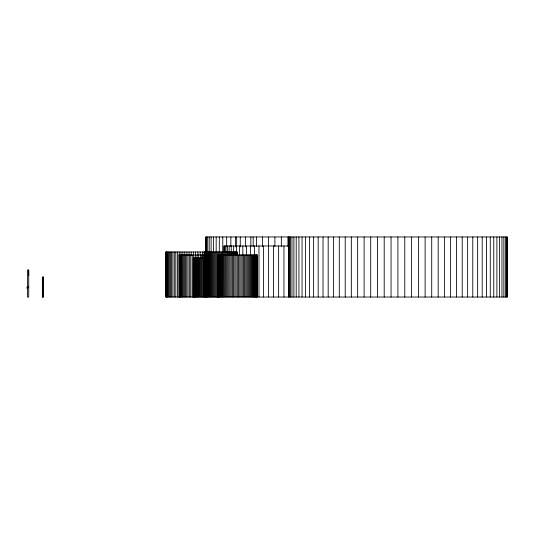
<?xml version="1.0" encoding="UTF-8"?>
<svg xmlns="http://www.w3.org/2000/svg" width="534" height="534" viewBox="0 0 534 534"><rect width="100%" height="100%" fill="white"/><g stroke="black" fill="none" stroke-linecap="round" stroke-linejoin="round"><path stroke-width="0.8" d="M28.723 275.764L28.723 270.504M42.84 277.54L42.84 297.037L42.84 277.513L43.341 277.513M43.094 297.037L43.094 277.513M26.834 287.853L27.374 287.713L27 288.04M288.64 245.974L223.873 245.974L223.893 252.382M204.255 254.985L178.983 254.985L179.037 297.037M217.532 254.985L257.081 254.985L257.081 297.037L257.041 254.985M204.635 257.989L193.281 257.989L193.288 297.037L193.355 257.989M42.34 277.266L42.84 277.266M42.34 277.64L42.84 277.64M42.967 280.303L42.967 285.81M27.474 287.025L28.723 287.025M27.534 287.245L27.327 287.245A1.041 1.041 0 0 0 27.408 288.026L27.534 288.026M27.474 287.526L28.723 287.526M507.086 236.963L507.086 297.037M506.439 236.963L506.439 297.037M505.364 236.963L505.364 297.037M503.862 236.963L503.862 297.037M501.947 236.963L501.947 297.037M499.617 236.963L499.617 297.037M496.887 236.963L496.887 297.037M493.77 236.963L493.77 297.037M490.272 236.963L490.272 297.037M486.407 236.963L486.407 297.037M482.195 236.963L482.195 297.037M477.65 236.963L477.65 297.037M472.79 236.963L472.79 297.037M467.637 236.963L467.637 297.037M462.21 236.963L462.21 297.037M456.523 236.963L456.523 297.037M450.609 236.963L450.609 297.037M444.488 236.963L444.488 297.037M438.18 236.963L438.18 297.037M431.712 236.963L431.712 297.037M425.117 236.963L425.117 297.037M418.409 236.963L418.409 297.037M411.621 236.963L411.621 297.037M404.779 236.963L404.779 297.037M397.91 236.963L397.91 297.037M391.042 236.963L391.042 297.037M384.2 236.963L384.2 297.037M377.418 236.963L377.418 297.037M370.709 236.963L370.709 297.037M364.108 236.963L364.108 297.037M357.646 236.963L357.646 297.037M351.339 236.963L351.339 297.037M345.218 236.963L345.218 297.037M339.297 236.963L339.297 297.037M333.616 236.963L333.616 297.037M328.183 236.963L328.183 297.037M323.03 236.963L323.03 297.037M318.171 236.963L318.171 297.037M313.625 236.963L313.625 297.037M309.413 236.963L309.413 297.037M305.555 236.963L305.555 297.037M302.057 236.963L302.057 297.037M298.933 236.963L298.933 297.037M296.203 236.963L296.203 297.037M293.88 236.963L293.88 297.037M291.964 236.963L291.964 297.037M290.463 236.963L290.463 297.037M289.388 236.963L289.388 297.037M288.74 236.963L288.74 297.037M288.527 236.963L288.527 297.037M287.946 236.963L287.946 246.574M283.968 245.974L283.968 297.037M281.345 236.963L281.345 246.574M278.641 245.974L278.641 297.037M274.883 236.963L274.883 246.574M273.455 245.974L273.455 297.037M268.575 236.963L268.575 246.574M268.435 245.974L268.435 297.037M263.602 245.974L263.602 297.037M262.454 236.963L262.454 246.574M258.97 245.974L258.97 297.037M256.927 254.985L256.927 297.037M256.734 254.985L256.734 297.037M256.54 236.963L256.54 246.574M256.46 254.985L256.46 297.037M256.113 254.985L256.113 297.037M255.693 254.985L255.693 297.037M255.199 254.985L255.199 297.037M254.638 254.985L254.638 297.037M254.564 245.974L254.564 254.985M254.004 254.985L254.004 297.037M253.303 254.985L253.303 297.037M253.169 236.963L253.169 246.574M252.542 254.985L252.542 297.037M251.721 254.985L251.721 297.037M250.853 236.963L250.853 246.835M250.84 254.985L250.84 297.037M250.393 245.974L250.393 254.985M249.912 254.985L249.912 297.037M248.931 254.985L248.931 297.037M247.903 254.985L247.903 297.037M246.835 254.985L246.835 297.037M246.481 245.974L246.481 254.985M245.727 254.985L245.727 297.037M245.426 236.963L245.426 246.835M244.585 254.985L244.585 297.037M243.417 254.985L243.417 297.037M242.837 245.974L242.837 254.985M242.222 254.985L242.222 297.037M241.014 254.985L241.014 297.037M240.267 236.963L240.267 246.835M239.786 254.985L239.786 297.037M239.479 245.974L239.479 254.985M238.551 254.985L238.551 297.037M237.303 254.985L237.303 297.037M237.043 251.981L237.136 254.985L237.143 251.981L165.907 251.981L165.907 297.037L507.3 297.037L507.3 236.963L205.764 236.963L205.703 297.037M236.882 251.981L236.882 254.985M236.669 236.963L236.669 246.835M236.655 251.981L236.655 254.985M236.415 245.974L236.362 254.985M236.061 297.037L236.015 251.981M235.601 251.981L235.601 254.985M235.407 236.963L235.407 246.835M235.127 251.981L235.127 254.985M234.827 254.985L234.827 297.037M234.6 251.981L234.6 254.985M234.019 251.981L234.019 254.985M233.672 245.974L233.672 251.981M233.598 254.985L233.598 297.037M233.378 251.981L233.378 254.985M232.691 251.981L232.691 254.985M232.39 254.985L232.39 297.037M231.963 251.981L231.963 254.985M231.242 245.974L231.195 297.037M230.868 236.963L230.868 246.448M230.361 251.981L230.361 254.985M230.027 254.985L230.027 297.037M229.954 251.981L229.954 255.259M229.146 245.974L229.146 252.529M228.986 251.981L228.986 255.259M228.886 254.985L228.886 297.037M228.051 251.981L228.051 255.259M227.778 254.985L227.778 297.037M227.591 251.981L227.591 254.985M227.391 245.974L227.391 252.529M226.73 251.981L226.71 297.037M226.656 236.963L226.656 246.448M225.982 245.974L225.982 252.529M225.755 251.981L225.755 254.985M225.682 254.985L225.682 297.037M224.921 245.974L224.921 252.529M224.761 251.981L224.701 297.037M224.22 245.974L224.22 252.382M223.746 251.981L223.766 297.037M222.892 254.985L222.892 297.037M222.791 236.963L222.718 254.985M222.264 251.981L222.264 254.985M222.071 254.985L222.071 297.037M221.69 251.981L221.69 255.259M221.31 254.985L221.31 297.037M220.649 251.981L220.609 297.037M219.975 254.985L219.975 297.037M219.614 251.981L219.614 255.259M219.414 254.985L219.414 297.037M219.294 236.963L219.294 252.595M218.92 254.985L218.92 297.037M218.58 251.981L218.58 255.259M218.499 254.985L218.499 297.037M218.152 254.985L218.152 297.037M217.879 254.985L217.879 297.037M217.685 254.985L217.685 297.037M217.572 254.985L217.572 297.037M217.552 251.981L217.532 297.037M216.544 251.981L216.544 297.037M216.177 236.963L216.177 252.595M215.542 251.981L215.542 297.037M214.568 251.981L214.568 297.037M213.613 251.981L213.613 297.037M213.446 236.963L213.446 252.595M212.692 251.981L212.692 297.037M211.798 251.981L211.798 297.037M211.117 236.963L211.117 252.595M210.937 251.981L210.937 297.037M210.116 251.981L210.116 297.037M209.341 251.981L209.341 297.037M209.201 236.963L209.201 252.595M208.607 251.981L208.607 297.037M207.92 251.981L207.92 297.037M207.699 236.963L207.699 252.595M207.285 251.981L207.285 297.037M206.698 251.981L206.698 297.037M206.625 236.963L206.625 252.595M206.171 251.981L206.171 297.037M205.977 236.963L205.977 252.595M205.29 251.981L205.29 297.037M204.936 251.981L204.936 297.037M204.649 251.981L204.649 297.037M204.422 251.981L204.422 297.037M204.255 251.981L204.255 297.037M204.128 251.981L204.162 297.037M204.101 257.989L204.101 297.037M203.941 254.985L203.941 257.989M203.134 257.989L203.134 297.037M202.453 251.981L202.453 254.985M202.172 254.985L202.199 297.037M201.932 254.985L201.932 258.282M201.291 257.989L201.291 297.037M200.424 254.985L200.424 297.037M200.163 251.981L200.163 254.985M199.589 257.989L199.589 297.037M198.788 257.989L198.788 297.037M198.701 254.985L198.701 258.282M198.041 257.989L198.041 297.037M197.874 251.981L197.874 254.985M197.333 257.989L197.333 297.037M197.013 254.985L197.013 258.282M196.679 257.989L196.679 297.037M196.071 257.989L196.071 297.037M195.611 251.981L195.611 255.259M195.524 257.989L195.524 297.037M195.371 254.985L195.371 258.282M195.03 257.989L195.03 297.037M194.59 257.989L194.59 297.037M194.216 257.989L194.216 297.037M193.902 257.989L193.902 297.037M193.769 254.985L193.769 258.282M193.648 257.989L193.648 297.037M193.462 257.989L193.495 297.037M193.368 251.981L193.368 255.259M192.227 254.985L192.227 297.037M191.165 251.981L191.165 255.259M190.745 254.985L190.745 297.037M189.33 254.985L189.33 297.037M189.003 251.981L189.003 255.259M187.981 254.985L187.981 297.037M186.893 251.981L186.893 255.259M186.72 254.985L186.72 297.037M185.532 254.985L185.532 297.037M184.851 251.981L184.851 255.259M184.43 254.985L184.43 297.037M183.422 254.985L183.422 297.037M182.875 251.981L182.875 255.259M182.515 254.985L182.515 297.037M181.7 254.985L181.7 297.037M180.973 251.981L180.986 297.037M180.379 254.985L180.379 297.037M179.878 254.985L179.878 297.037M179.491 254.985L179.491 297.037M179.21 254.985L179.21 297.037M179.164 251.981L179.164 255.259M177.442 251.981L177.442 297.037M175.813 251.981L175.813 297.037M174.298 251.981L174.298 297.037M172.889 251.981L172.889 297.037M171.601 251.981L171.601 297.037M170.433 251.981L170.433 297.037M169.391 251.981L169.391 297.037M168.477 251.981L168.477 297.037M167.696 251.981L167.696 297.037M167.055 251.981L167.055 297.037M166.555 251.981L166.555 297.037M166.201 251.981L166.201 297.037M165.981 251.981L165.981 297.037M43.094 287.586L43.094 288.02M43.094 291.784L43.094 294.788M43.154 287.586L43.154 288.013L43.154 287.586M28.723 270.004L27.474 270.004L27.474 297.037L28.723 297.037L28.723 270.004M43.341 277.012L42.34 277.012L42.34 297.037L43.341 297.037L43.341 277.012"/></g></svg>
